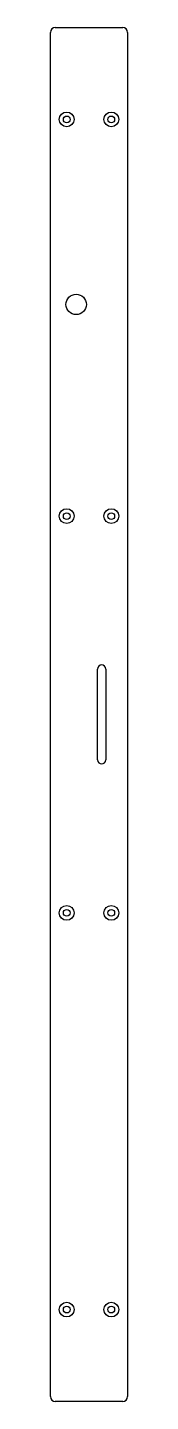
# Model space of a CAD drawing. Extents: x 0 to 76, y 0 to 1345.
import ezdxf

# ---------------------------------------------------------------- set-up
doc = ezdxf.new("R2010")
doc.units = 0
doc.layers.add('VISIBLE__ISO_', color=7, linetype='CONTINUOUS')

msp = doc.modelspace()

# ---------------------------------------------------------------- linework, layer by layer
at = {"layer": 'VISIBLE__ISO_'}
for p, q in [((0, 4.8), (0, 1340.2)), ((4.8, 1345), (71, 1345)), ((75.8, 1340.2), (75.8, 4.8)), ((46.3, 628.1), (46.3, 717)), ((54.3, 717), (54.3, 628.1)), ((71, 0), (4.8, 0))]:
    msp.add_line(p, q, dxfattribs=at)
for centre, radius in [((16, 1255), 7.25), ((16, 1255), 3.3), ((59.8, 1255), 7.25), ((59.8, 1255), 3.3), ((25.3, 1073.9), 10), ((16, 866.7), 7.25), ((16, 866.7), 3.3), ((59.8, 866.7), 7.25), ((59.8, 866.7), 3.3), ((16, 478.3), 7.25), ((59.8, 478.3), 7.25), ((16, 478.3), 3.3), ((59.8, 478.3), 3.3), ((16, 90), 7.25), ((59.8, 90), 7.25), ((16, 90), 3.3), ((59.8, 90), 3.3)]:
    msp.add_circle(centre, radius, dxfattribs=at)
for centre, radius, start, end in [((4.8, 1340.2), 4.83, 90, 180), ((71, 1340.2), 4.83, 0, 90), ((50.3, 717), 4, 0, 180), ((50.3, 628.1), 4, 180, 0), ((4.8, 4.8), 4.83, 180, 270), ((71, 4.8), 4.83, 270, 0)]:
    msp.add_arc(centre, radius, start, end, dxfattribs=at)

doc.saveas('drawing.dxf')
